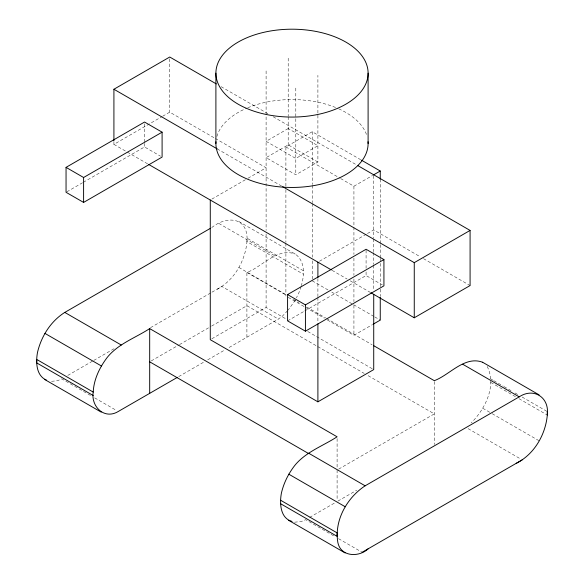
<?xml version="1.0" encoding="UTF-8"?>
<svg xmlns="http://www.w3.org/2000/svg" width="584" height="584" viewBox="0 0 584 584"><rect width="100%" height="100%" fill="white"/><g stroke="black" fill="none" stroke-linecap="round" stroke-linejoin="round"><path stroke-width="0.44" stroke-dasharray="2.92 2.19" d="M238.746 221.46L295.292 254.084C305.228 261.114 304.498 275.268 301.322 285.671M487.195 366.445C496.867 385.725 485.289 408.858 471.288 422.823M301.067 286.532L299.782 290.847L296.46 297.76M295.358 300.059L288.211 310.053M287.591 310.703L282.641 315.929L278.327 319.076L228.081 348.086M113.916 141.671L113.916 144.379L161.877 116.691M162.666 116.238L169.74 112.15L214.759 138.145M66.831 191.829L82.534 182.763M83.315 182.31L144.547 146.956L160.571 156.213M317.9 162.031L288.197 144.883L266.1 157.643L295.803 174.791L317.9 162.031L317.9 75.329M285.897 186.033L285.897 146.942L312.228 131.743L360.708 159.731M211.853 199.107L247.229 178.682M248.017 178.23L266.1 167.783L215.547 138.598M211.751 227.563C226.49 215.693 247.528 216.649 247.098 239.761C245.952 260.055 234.345 280.765 215.868 289.934M340.633 178.543L353.926 186.223L372.512 175.492M67.78 375.432L92.987 360.875M93.776 360.423L114.26 348.597M150.489 327.682L211.145 292.664M211.934 292.204L221.862 286.474L278.327 319.076M246.901 337.224L246.901 272.472C262.355 266.749 277.254 247.251 295.292 254.084M319.47 261.245L366.642 234.009M367.431 233.549L373.724 229.921L420.327 256.829M151.256 360.912L178.697 345.071M179.478 344.618L210.839 326.514M211.62 326.062L246.901 305.695L316.981 346.151M211.853 338.778L266.1 307.454L286.525 319.251M178.697 376.6L204.568 361.664M207.7 359.853L224.949 349.896M287.583 320.864L304.067 311.345M304.848 310.892L366.08 275.546L382.374 284.948M327.339 319.952L353.926 335.304L372.512 324.573M338.669 469.113L434.314 413.895L367.38 375.249M309.6 517.424L334.741 502.904M337.888 501.094L356.7 490.231M51.523 381.315L57.48 380.724L61.794 378.885L91.6 396.091M294.555 522.198L301.359 521.527L305.673 519.687L335.479 536.893M221.081 86.666L268.457 114.019M273.173 116.742L356.437 164.812M285.897 146.942L339.851 178.098M423.48 258.654L470.084 285.554M217.182 148.876L281.824 186.194M113.916 144.379L126.553 151.679M127.341 152.132L147.876 163.987M332.113 270.356L347.122 279.021M350.283 280.846L370.03 292.248M303.366 270.742L246.901 238.141L246.901 241.608L303.366 274.21M490.779 378.943L493.13 380.301M493.918 380.753L503.328 386.185M504.109 386.637L511.956 391.171M515.088 392.981L518.227 394.791M522.147 397.054L547.245 411.545M218.861 223.46L275.334 256.062M490.779 382.411L515.876 396.901M519.015 398.711L547.245 415.012M312.228 280.824L328.646 290.306M331.778 292.109L352.889 304.3M353.67 304.753L374.001 316.491M374.782 316.944L380.257 320.105M238.892 267.457L285.941 294.628M482.771 408.26L491.392 413.246M492.181 413.698L539.236 440.862M246.901 272.472L286.269 295.205M293.358 299.3L298.869 302.483M306.746 307.023L325.646 317.937M326.434 318.389L372.103 344.764M288.24 297.38L324.215 318.149M307.739 331.493L373.724 369.592M468.091 428.634L520.636 458.973M317.769 346.611L364.226 373.431M94.732 397.908L116.691 410.581M338.611 538.711L362.138 552.289M434.314 381.571L434.314 444.519M380.257 179.2L380.257 243.74M380.257 244.652L380.257 257.376M380.257 258.289L380.257 288.284M380.257 289.197L380.257 296.468M373.724 175.696L373.724 238.082M373.724 238.987L373.724 251.689M373.724 252.595L373.724 264.384M373.724 265.289L373.724 290.686M366.08 250.164L366.08 268.297M366.08 271.918L366.08 275.546M353.926 186.223L353.926 226.22M353.926 227.125L353.926 254.398M353.926 258.033L353.926 275.305M353.926 278.94L353.926 301.665M353.926 305.308L353.926 335.304M337.099 438.599L337.099 468.222M337.099 470.018L337.099 500.649M317.9 278.473L317.9 296.614M317.9 297.519L317.9 322.916M312.228 131.743L312.228 184.471M312.228 185.376L312.228 202.648M312.228 203.561L312.228 257.194M312.228 260.829L312.228 279.006M295.803 88.089L295.803 174.791M288.197 58.181L288.197 115.924M288.197 116.829L288.197 144.883M285.897 189.669L285.897 242.397M285.897 243.302L285.897 296.03M266.1 70.941L266.1 230.366M266.1 233.994L266.1 307.454M169.74 58.831L169.74 112.15M144.547 123.823L144.547 142.511M144.547 143.401L144.547 146.956M216.89 136.459A76.102 43.939 0 0 1 246.937 108.106M247.791 107.748A76.102 43.939 0 0 1 337.91 108.471M338.742 108.843A76.102 43.939 0 0 1 367.11 136.459M288.197 128.56L266.1 141.313L295.803 158.461L317.9 145.708L288.197 128.56"/><path stroke-width="0.88" d="M177.127 377.505L118.26 411.486C104.339 419.969 90.827 406.53 93.221 392.068C93.834 379.381 99.579 367.526 107.142 357.532C118.099 343.801 135.364 337.917 149.686 328.602L337.099 436.803C322.777 446.118 305.512 452.001 294.555 465.733C288.313 473.85 283.7 483.129 281.4 493.122C279.517 503.211 280.137 518.264 292.044 521.424M210.174 228.475L64.787 312.411C50.728 321.288 41.289 336.296 37.522 352.32C35.704 361.927 36.055 375.731 46.494 380.111M516.219 463.338C534.696 454.162 546.303 433.459 547.442 413.165C548.588 396.565 533.017 387.572 519.212 396.864L365.139 485.815C346.925 497.78 334.063 520.541 337.866 542.602C340.786 556.902 358.992 557.523 368.132 548.836M113.916 140.766L113.916 89.25L169.74 57.02L216.343 83.928M66.05 167.367L144.547 122.041L162.096 132.174L162.096 157.089L83.6 202.414L66.05 192.282L66.05 167.367L83.6 177.5L162.096 132.174M373.286 175.047L380.257 171.017L380.257 179.2M287.583 294.584L366.08 249.258L383.929 259.566L383.929 285.846L305.425 331.172L287.583 320.864L287.583 294.584L305.425 304.885L383.929 259.566M282.612 186.646L414.26 262.654L470.084 230.424L470.084 285.554L414.26 317.784L370.818 292.701M373.286 324.127L380.257 320.105L380.257 297.373M210.276 200.013L210.276 339.684L317.9 401.821L373.724 369.592L373.724 294.314M482.705 362.284C464.667 355.452 449.768 374.95 434.314 380.68L373.68 345.67M362.138 552.289L522.206 459.878M361.489 160.184L380.257 171.017M358.014 165.717L470.084 230.424M113.916 89.25L217.182 148.876M148.672 164.447L331.325 269.903M482.625 362.262L539.098 394.864M462.747 364.263L519.212 396.864M64.787 312.411L121.253 345.013M308.666 453.213L365.139 485.815M149.686 361.817L308.753 453.651M44.902 333.369L101.375 365.971M288.788 474.171L345.253 506.773M93.221 392.068L36.755 359.467L36.755 362.934L93.221 395.536M280.634 500.269L337.099 532.871L337.099 536.338L280.634 503.736M44.764 379.534L101.229 412.136M288.642 520.337L345.108 552.938M547.245 411.545L547.245 415.012M414.26 262.654L414.26 317.784M368.102 73.139A76.102 43.939 0 0 1 253.952 111.186A76.102 43.939 0 0 1 253.952 35.084A76.102 43.939 0 0 1 368.102 73.139L368.102 143.511M317.9 262.15L317.9 277.568M317.9 323.821L317.9 401.821M305.425 304.885L305.425 331.172M215.898 73.139L215.898 143.511M149.686 328.602L149.686 393.346M83.6 177.5L83.6 202.414M368.037 141.751A76.102 43.939 0 0 1 292 187.449A76.102 43.939 0 0 1 215.963 141.751"/></g></svg>
